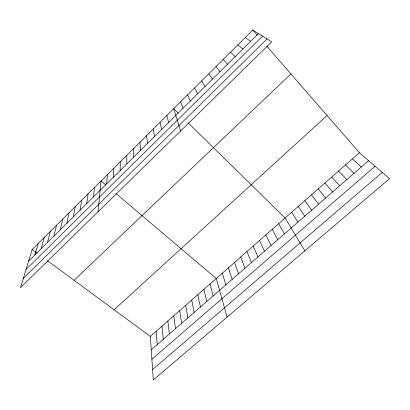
<?xml version="1.0" encoding="UTF-8"?>
<svg xmlns="http://www.w3.org/2000/svg" width="410" height="410" viewBox="0 0 410 410"><rect width="100%" height="100%" fill="white"/><g stroke="black" fill="none" stroke-linecap="round" stroke-linejoin="round"><path stroke-width="0.61" d="M120.13 170.514L120.273 161.822M113.411 177.161L113.821 168.243M106.749 183.757L107.42 174.614M98.021 211.791L101.06 180.938L105.76 184.915M93.377 196.995L94.561 187.401M86.674 203.632L88.109 193.822M80.017 210.217L81.703 200.188M73.416 216.752L75.348 206.512M66.866 223.235L69.044 212.785M60.367 229.667L62.781 219.012M53.92 236.047L56.57 225.192M47.519 242.382L50.399 231.327M41.169 248.665L44.28 237.416M34.87 254.902L38.202 243.463M32.17 249.464L20.5 287.641L271.707 41.856L252.77 30.027L32.17 249.464L37.315 253.247M28.613 261.093L258.469 33.589M26.081 269.38L262.569 36.147M23.324 278.39L267.064 38.95M74.072 280.291L290.926 73.928M114.139 309.776L327.067 115.507M150.332 336.405L359.416 152.73L389.5 178.683L153.309 379.973L150.332 336.405L47.488 260.734M151.249 349.802L368.58 160.638M151.895 359.278L375.109 166.27M152.597 369.528L382.212 172.4M245.293 37.464L250.638 41.338M237.877 44.844L242.874 49.026M115.989 193.576L216.249 278.503L227.089 317.099M352.426 158.875L361.282 166.988M230.517 52.162L235.176 56.647M345.481 164.974L354.04 173.297M178.258 113.165L173.691 108.686L180.656 130.939M188.19 122.908L285.129 217.992L304.856 250.823M338.588 171.031L346.845 179.554M331.741 177.048L339.705 185.766M223.214 59.424L227.535 64.206M252.77 30.027L257.301 35.239M266.654 45.997L359.416 152.73M324.94 183.019L332.623 191.936M318.191 188.948L325.586 198.061M215.973 66.63L219.965 71.704M311.487 194.837L318.601 204.139M304.83 200.685L311.667 210.176M208.787 73.779L212.452 79.135M298.219 206.496L304.779 216.167M291.654 212.262L297.947 222.117M201.659 80.867L205 86.51M278.656 223.681L284.417 233.89M272.225 229.328L277.729 239.712M194.586 87.904L197.61 93.823M265.834 234.94L271.082 245.498M259.489 240.516L264.486 251.238M187.565 94.884L190.281 101.08M253.185 246.051L257.936 256.942M246.928 251.55L251.432 262.605M240.711 257.014L244.97 268.227M180.605 101.813L183.009 108.276M234.53 262.441L238.553 273.808M228.396 267.827L232.183 279.353M222.302 273.183L225.854 284.863M166.834 115.507L168.643 122.498M210.053 283.945L213.144 295.928M203.898 289.347L206.758 301.488M197.784 294.718L200.418 307.003M160.033 122.277L161.545 129.519M191.716 300.053L194.12 312.487M185.684 305.353L187.867 317.924M153.278 128.991L154.508 136.489M179.693 310.611L181.661 323.331M173.743 315.838L175.495 328.697M146.58 135.659L147.523 143.403M167.833 321.03L169.371 334.027M161.96 326.191L163.288 339.321M156.128 331.316L157.245 344.579M139.928 142.275L140.594 150.26M133.327 148.84L133.716 157.066M126.777 155.354L126.895 163.815"/></g></svg>
